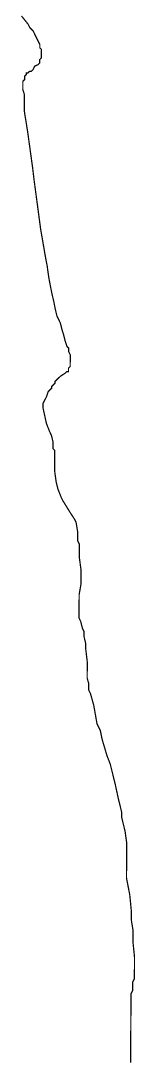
# Model space of a CAD drawing. Header units: metres. Extents: x 290190 to 339802, y 1811045 to 1991312.
# Drawn here: x 322006 to 322280, y 1841992 to 1844496 of the extents above; entities that cross this region are included whole.
import ezdxf

# ---------------------------------------------------------------- set-up
doc = ezdxf.new("R2010")
doc.units = ezdxf.units.M
doc.header["$MEASUREMENT"] = 0
doc.layers.add('HAZARDS LINE', color=1, linetype='Continuous')

msp = doc.modelspace()

# ---------------------------------------------------------------- linework, layer by layer
at = {"layer": 'HAZARDS LINE', "lineweight": 18}
msp.add_lwpolyline([(322269.5, 1841989, 3.03, 3.03, 0), (322269.6, 1842013.2, 3.03, 3.03, 0), (322269.9, 1842069.7, 3.03, 3.03, 0), (322270, 1842093.9, 3.03, 3.03, 0), (322270.1, 1842110, 3.03, 3.03, 0), (322270.2, 1842126.1, 3.03, 3.03, 0), (322270.2, 1842138.2, 3.03, 3.03, 0), (322270.3, 1842154.4, 3.03, 3.03, 0), (322274.4, 1842162.4, 3.03, 3.03, 0), (322274.5, 1842182.6, 3.03, 3.03, 0), (322278.6, 1842190.7, 3.03, 3.03, 0), (322278.6, 1842198.7, 3.03, 3.03, 0), (322278.6, 1842206.8, 3.03, 3.03, 0), (322278.7, 1842214.9, 3.03, 3.03, 0), (322278.7, 1842222.9, 3.03, 3.03, 0), (322278.8, 1842243.1, 3.03, 3.03, 0), (322275, 1842279.4, 3.03, 3.03, 0), (322275.1, 1842307.7, 3.03, 3.03, 0), (322271.2, 1842331.9, 3.03, 3.03, 0), (322271.3, 1842352.1, 3.03, 3.03, 0), (322267.4, 1842392.4, 3.03, 3.03, 0), (322259.6, 1842432.8, 3.03, 3.03, 0), (322259.6, 1842444.9, 3.03, 3.03, 0), (322259.7, 1842457, 3.03, 3.03, 0), (322259.7, 1842465.1, 3.03, 3.03, 0), (322259.8, 1842489.3, 3.03, 3.03, 0), (322259.9, 1842501.4, 3.03, 3.03, 0), (322259.9, 1842509.5, 3.03, 3.03, 0), (322260, 1842517.5, 3.03, 3.03, 0), (322256.1, 1842545.8, 3.03, 3.03, 0), (322252.1, 1842562, 3.03, 3.03, 0), (322248.2, 1842578.1, 3.03, 3.03, 0), (322248.2, 1842590.2, 3.03, 3.03, 0), (322244.3, 1842606.4, 3.03, 3.03, 0), (322240.3, 1842622.5, 3.03, 3.03, 0), (322232.4, 1842658.9, 3.03, 3.03, 0), (322224.5, 1842691.2, 3.03, 3.03, 0), (322220.5, 1842707.3, 3.03, 3.03, 0), (322212.6, 1842727.6, 3.03, 3.03, 0), (322200.7, 1842768, 3.03, 3.03, 0), (322196.7, 1842788.1, 3.03, 3.03, 0), (322188.7, 1842804.3, 3.03, 3.03, 0), (322180.9, 1842848.7, 3.03, 3.03, 0), (322173, 1842877, 3.03, 3.03, 0), (322169, 1842885.1, 3.03, 3.03, 0), (322169, 1842893.2, 3.03, 3.03, 0), (322169, 1842901.2, 3.03, 3.03, 0), (322165.1, 1842913.4, 3.03, 3.03, 0), (322165.3, 1842953.7, 3.03, 3.03, 0), (322161.4, 1842986, 3.03, 3.03, 0), (322161.4, 1842998.1, 3.03, 3.03, 0), (322157.5, 1843014.3, 3.03, 3.03, 0), (322157.5, 1843022.3, 3.03, 3.03, 0), (322157.5, 1843026.4, 3.03, 3.03, 0), (322153.5, 1843034.5, 3.03, 3.03, 0), (322149.6, 1843050.6, 3.03, 3.03, 0), (322145.6, 1843058.7, 3.03, 3.03, 0), (322145.6, 1843062.7, 3.03, 3.03, 0), (322145.6, 1843066.8, 3.03, 3.03, 0), (322145.7, 1843070.8, 3.03, 3.03, 0), (322145.7, 1843078.9, 3.03, 3.03, 0), (322145.7, 1843082.9, 3.03, 3.03, 0), (322145.7, 1843091, 3.03, 3.03, 0), (322145.9, 1843115.2, 3.03, 3.03, 0), (322150, 1843139.4, 3.03, 3.03, 0), (322150.1, 1843155.5, 3.03, 3.03, 0), (322150.1, 1843163.6, 3.03, 3.03, 0), (322150.2, 1843167.6, 3.03, 3.03, 0), (322150.2, 1843175.7, 3.03, 3.03, 0), (322146.3, 1843203.9, 3.03, 3.03, 0), (322146.4, 1843236.2, 3.03, 3.03, 0), (322142.5, 1843244.3, 3.03, 3.03, 0), (322142.5, 1843252.4, 3.03, 3.03, 0), (322142.6, 1843264.5, 3.03, 3.03, 0), (322138.6, 1843288.7, 3.03, 3.03, 0), (322134.6, 1843296.8, 3.03, 3.03, 0), (322126.6, 1843308.9, 3.03, 3.03, 0), (322106.6, 1843341.3, 3.03, 3.03, 0), (322102.6, 1843349.4, 3.03, 3.03, 0), (322094.7, 1843369.6, 3.03, 3.03, 0), (322090.7, 1843385.8, 3.03, 3.03, 0), (322086.8, 1843414, 3.03, 3.03, 0), (322087, 1843462.4, 3.03, 3.03, 0), (322083, 1843466.5, 3.03, 3.03, 0), (322083, 1843470.5, 3.03, 3.03, 0), (322083.1, 1843478.6, 3.03, 3.03, 0), (322083.1, 1843482.6, 3.03, 3.03, 0), (322079.1, 1843498.8, 3.03, 3.03, 0), (322075.1, 1843506.9, 3.03, 3.03, 0), (322067.2, 1843527.1, 3.03, 3.03, 0), (322059.3, 1843563.4, 3.03, 3.03, 0), (322059.3, 1843575.5, 3.03, 3.03, 0), (322063.4, 1843583.6, 3.03, 3.03, 0), (322067.5, 1843591.6, 3.03, 3.03, 0), (322071.6, 1843603.7, 3.03, 3.03, 0), (322079.7, 1843611.7, 3.03, 3.03, 0), (322079.7, 1843615.8, 3.03, 3.03, 0), (322083.8, 1843619.8, 3.03, 3.03, 0), (322087.8, 1843623.8, 3.03, 3.03, 0), (322087.8, 1843627.8, 3.03, 3.03, 0), (322091.9, 1843631.9, 3.03, 3.03, 0), (322095.9, 1843635.9, 3.03, 3.03, 0), (322100, 1843639.9, 3.03, 3.03, 0), (322112.1, 1843647.9, 3.03, 3.03, 0), (322116.2, 1843651.9, 3.03, 3.03, 0), (322120.2, 1843651.9, 3.03, 3.03, 0), (322120.2, 1843655.9, 3.03, 3.03, 0), (322120.3, 1843660, 3.03, 3.03, 0), (322124.3, 1843664, 3.03, 3.03, 0), (322124.3, 1843668, 3.03, 3.03, 0), (322124.3, 1843672, 3.03, 3.03, 0), (322124.4, 1843676.1, 3.03, 3.03, 0), (322124.4, 1843680.1, 3.03, 3.03, 0), (322124.4, 1843684.1, 3.03, 3.03, 0), (322124.4, 1843692.2, 3.03, 3.03, 0), (322120.4, 1843700.3, 3.03, 3.03, 0), (322120.5, 1843708.4, 3.03, 3.03, 0), (322116.5, 1843712.4, 3.03, 3.03, 0), (322112.5, 1843724.5, 3.03, 3.03, 0), (322108.5, 1843740.7, 3.03, 3.03, 0), (322104.6, 1843752.8, 3.03, 3.03, 0), (322100.6, 1843769, 3.03, 3.03, 0), (322092.6, 1843785.2, 3.03, 3.03, 0), (322088.7, 1843801.3, 3.03, 3.03, 0), (322084.7, 1843821.5, 3.03, 3.03, 0), (322080.8, 1843837.7, 3.03, 3.03, 0), (322076.8, 1843857.9, 3.03, 3.03, 0), (322072.9, 1843878, 3.03, 3.03, 0), (322069, 1843906.3, 3.03, 3.03, 0), (322065.1, 1843926.5, 3.03, 3.03, 0), (322053.3, 1843995.1, 3.03, 3.03, 0), (322037.7, 1844112.2, 3.03, 3.03, 0), (322033.8, 1844144.5, 3.03, 3.03, 0), (322029.9, 1844172.8, 3.03, 3.03, 0), (322026, 1844201, 3.03, 3.03, 0), (322022.1, 1844229.3, 3.03, 3.03, 0), (322018.2, 1844253.5, 3.03, 3.03, 0), (322014.3, 1844277.7, 3.03, 3.03, 0), (322014.5, 1844318.1, 3.03, 3.03, 0), (322010.5, 1844330.2, 3.03, 3.03, 0), (322010.6, 1844338.3, 3.03, 3.03, 0), (322010.6, 1844346.3, 3.03, 3.03, 0), (322010.6, 1844350.4, 3.03, 3.03, 0), (322014.7, 1844354.4, 3.03, 3.03, 0), (322014.7, 1844362.5, 3.03, 3.03, 0), (322018.8, 1844366.5, 3.03, 3.03, 0), (322018.8, 1844370.5, 3.03, 3.03, 0), (322022.8, 1844370.5, 3.03, 3.03, 0), (322026.9, 1844374.5, 3.03, 3.03, 0), (322030.9, 1844374.5, 3.03, 3.03, 0), (322035, 1844378.5, 3.03, 3.03, 0), (322039, 1844386.6, 3.03, 3.03, 0), (322047.1, 1844390.5, 3.03, 3.03, 0), (322051.2, 1844394.6, 3.03, 3.03, 0), (322051.2, 1844398.6, 3.03, 3.03, 0), (322051.2, 1844402.6, 3.03, 3.03, 0), (322055.3, 1844406.6, 3.03, 3.03, 0), (322055.3, 1844410.7, 3.03, 3.03, 0), (322055.3, 1844414.7, 3.03, 3.03, 0), (322055.3, 1844418.7, 3.03, 3.03, 0), (322055.3, 1844422.8, 3.03, 3.03, 0), (322055.4, 1844426.8, 3.03, 3.03, 0), (322051.4, 1844430.9, 3.03, 3.03, 0), (322051.4, 1844438.9, 3.03, 3.03, 0), (322047.4, 1844447, 3.03, 3.03, 0), (322039.4, 1844463.2, 3.03, 3.03, 0), (322035.4, 1844471.3, 3.03, 3.03, 0), (322027.4, 1844479.4, 3.03, 3.03, 0), (322023.4, 1844487.5, 3.03, 3.03, 0), (322007.4, 1844507.7, 3.03, 3.03, 0)], format="xyseb", dxfattribs=at)

doc.saveas('drawing.dxf')
